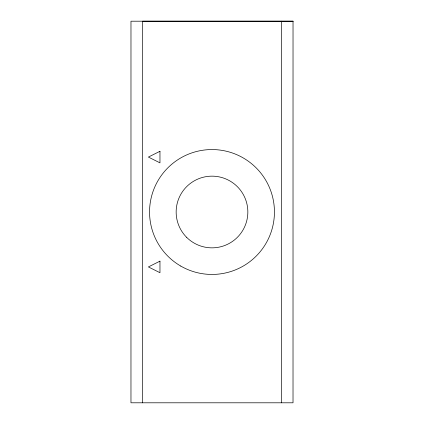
<?xml version="1.0" encoding="UTF-8"?>
<svg xmlns="http://www.w3.org/2000/svg" width="424" height="424" viewBox="0 0 424 424"><rect width="100%" height="100%" fill="white"/><g stroke="black" fill="none" stroke-linecap="round" stroke-linejoin="round"><path stroke-width="0.64" d="M142.612 402.8L142.623 21.2L293.032 21.2L130.979 21.2L130.968 402.8L293.021 402.8L293.032 21.2M281.377 402.8L281.388 21.2M159.965 151.288L148.4 157.071L159.965 162.853L159.965 151.288M159.965 261.147L148.4 266.929L159.965 272.712L159.965 261.147M180.772 266.076A62.445 62.445 0 0 0 274.439 212A62.445 62.445 0 0 0 180.772 157.924A62.445 62.445 0 0 0 180.772 266.076M186.65 237.35A35.849 35.849 0 0 0 246.625 221.28A35.849 35.849 0 0 0 202.72 177.375A35.849 35.849 0 0 0 186.65 237.35"/></g></svg>
